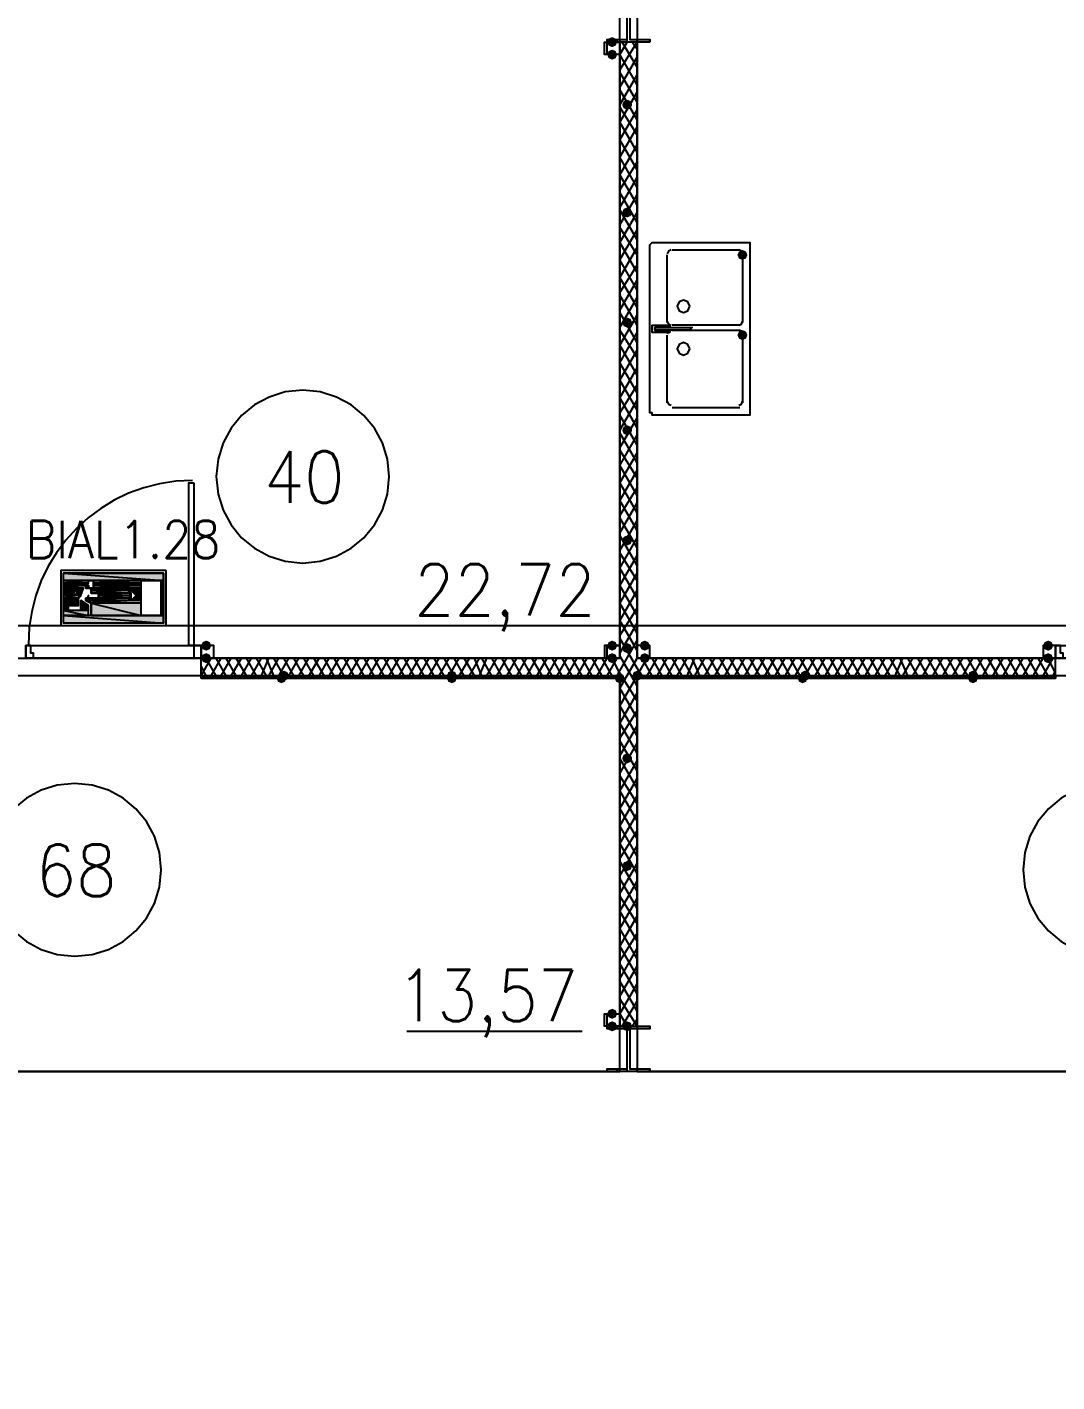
# Model space of a CAD drawing. Header units: millimetres. Extents: x 0 to 420, y 0 to 297.
# Drawn here: x 193.23 to 210.63, y 164.04 to 186.94 of the extents above; entities that cross this region are included whole.
import ezdxf

# ---------------------------------------------------------------- set-up
doc = ezdxf.new("R2010")
doc.units = ezdxf.units.MM
doc.layers.get('0').update_dxf_attribs({"linetype": 'CONTINUOUS'})
doc.styles.get("Standard").update_dxf_attribs({"font": 'STANDARD'})

msp = doc.modelspace()

# ---------------------------------------------------------------- hatches: boundary and pattern name
at = {"true_color": 0x000007}
for points in [[(203.2, 186.69), (203.175129, 186.630204), (203.115333, 186.605333), (203.055538, 186.630204), (203.030667, 186.69), (203.055537, 186.749796), (203.115333, 186.774667), (203.175129, 186.749796)], [(203.2, 186.478333), (203.175129, 186.418537), (203.115333, 186.393667), (203.055538, 186.418537), (203.030667, 186.478333), (203.055537, 186.538129), (203.115333, 186.563), (203.175129, 186.538129)], [(203.454, 185.631667), (203.429129, 185.571871), (203.369333, 185.547), (203.309538, 185.571871), (203.284667, 185.631667), (203.309537, 185.691462), (203.369333, 185.716333), (203.429129, 185.691463)], [(203.454, 183.811333), (203.429129, 183.751537), (203.369333, 183.726667), (203.309538, 183.751537), (203.284667, 183.811333), (203.309537, 183.871129), (203.369333, 183.896), (203.429129, 183.871129)], [(205.401333, 183.091667), (205.376463, 183.031871), (205.316667, 183.007), (205.256871, 183.031871), (205.232, 183.091667), (205.256871, 183.151462), (205.316667, 183.176333), (205.376462, 183.151463)], [(203.454, 181.948667), (203.429129, 181.888871), (203.369333, 181.864), (203.309538, 181.888871), (203.284667, 181.948667), (203.309537, 182.008462), (203.369333, 182.033333), (203.429129, 182.008463)], [(205.401333, 181.737), (205.376463, 181.677204), (205.316667, 181.652333), (205.256871, 181.677204), (205.232, 181.737), (205.256871, 181.796796), (205.316667, 181.821667), (205.376462, 181.796796)], [(203.454, 180.128333), (203.429129, 180.068537), (203.369333, 180.043667), (203.309538, 180.068537), (203.284667, 180.128333), (203.309537, 180.188129), (203.369333, 180.213), (203.429129, 180.188129)], [(203.454, 178.265667), (203.429129, 178.205871), (203.369333, 178.181), (203.309538, 178.205871), (203.284667, 178.265667), (203.309537, 178.325462), (203.369333, 178.350333), (203.429129, 178.325463)], [(196.342, 176.487667), (196.317129, 176.427871), (196.257333, 176.403), (196.197538, 176.427871), (196.172667, 176.487667), (196.197537, 176.547462), (196.257333, 176.572333), (196.317129, 176.547463)], [(196.342, 176.276), (196.317129, 176.216204), (196.257333, 176.191333), (196.197538, 176.216204), (196.172667, 176.276), (196.197537, 176.335796), (196.257333, 176.360667), (196.317129, 176.335796)], [(203.2, 176.487667), (203.175129, 176.427871), (203.115333, 176.403), (203.055538, 176.427871), (203.030667, 176.487667), (203.055537, 176.547462), (203.115333, 176.572333), (203.175129, 176.547463)], [(203.2, 176.276), (203.175129, 176.216204), (203.115333, 176.191333), (203.055538, 176.216204), (203.030667, 176.276), (203.055537, 176.335796), (203.115333, 176.360667), (203.175129, 176.335796)], [(203.454, 176.445333), (203.429129, 176.385537), (203.369333, 176.360667), (203.309538, 176.385537), (203.284667, 176.445333), (203.309537, 176.505129), (203.369333, 176.53), (203.429129, 176.505129)], [(203.750333, 176.487667), (203.725462, 176.427871), (203.665667, 176.403), (203.605871, 176.427871), (203.581, 176.487667), (203.605871, 176.547462), (203.665667, 176.572333), (203.725462, 176.547463)], [(203.750333, 176.276), (203.725462, 176.216204), (203.665667, 176.191333), (203.605871, 176.216204), (203.581, 176.276), (203.605871, 176.335796), (203.665667, 176.360667), (203.725462, 176.335796)], [(210.566, 176.487667), (210.541129, 176.427871), (210.481333, 176.403), (210.421538, 176.427871), (210.396667, 176.487667), (210.421537, 176.547462), (210.481333, 176.572333), (210.541129, 176.547463)], [(210.566, 176.276), (210.541129, 176.216204), (210.481333, 176.191333), (210.421538, 176.216204), (210.396667, 176.276), (210.421537, 176.335796), (210.481333, 176.360667), (210.541129, 176.335796)], [(203.454, 174.582667), (203.429129, 174.522871), (203.369333, 174.498), (203.309538, 174.522871), (203.284667, 174.582667), (203.309537, 174.642462), (203.369333, 174.667333), (203.429129, 174.642463)], [(203.454, 172.762333), (203.429129, 172.702537), (203.369333, 172.677667), (203.309538, 172.702537), (203.284667, 172.762333), (203.309537, 172.822129), (203.369333, 172.847), (203.429129, 172.822129)], [(203.2, 170.264667), (203.175129, 170.204871), (203.115333, 170.18), (203.055538, 170.204871), (203.030667, 170.264667), (203.055537, 170.324462), (203.115333, 170.349333), (203.175129, 170.324463)], [(203.2, 170.053), (203.175129, 169.993204), (203.115333, 169.968333), (203.055538, 169.993204), (203.030667, 170.053), (203.055537, 170.112796), (203.115333, 170.137667), (203.175129, 170.112796)], [(203.454, 170.053), (203.429129, 169.993204), (203.369333, 169.968333), (203.309538, 169.993204), (203.284667, 170.053), (203.309537, 170.112796), (203.369333, 170.137667), (203.429129, 170.112796)]]:
    msp.add_hatch(color=0, dxfattribs=at).paths.add_polyline_path(points, flags=0)
at = {"true_color": 0x000052}
h = msp.add_hatch(color=0, dxfattribs=at)
h.paths.add_polyline_path([(195.537667, 177.715333), (193.844333, 177.715333), (195.537667, 177.588333)], flags=0)
h.paths.add_polyline_path([(193.844333, 177.715333), (195.537667, 177.588333), (193.844333, 177.588333)], flags=0)
h = msp.add_hatch(color=0, dxfattribs=at)
h.paths.add_polyline_path([(193.844333, 177.588333), (195.156667, 177.588333)], flags=0)
h.paths.add_polyline_path([(195.156667, 177.588333), (193.844333, 177.588333)], flags=0)
h = msp.add_hatch(color=0, dxfattribs=at)
h.paths.add_polyline_path([(193.844333, 177.588333), (194.31, 177.588333)], flags=0)
h.paths.add_polyline_path([(194.31, 177.588333), (193.844333, 177.588333)], flags=0)
h.paths.add_polyline_path([(194.31, 177.588333), (193.844333, 177.588333)], flags=0)
h.paths.add_polyline_path([(193.844333, 177.588333), (194.31, 177.588333)], flags=0)
h = msp.add_hatch(color=0, dxfattribs=at)
h.paths.add_polyline_path([(194.267667, 177.588333), (193.844333, 177.588333), (194.267667, 177.546)], flags=0)
h.paths.add_polyline_path([(193.844333, 177.588333), (194.267667, 177.546), (193.844333, 177.546)], flags=0)
h = msp.add_hatch(color=0, dxfattribs=at)
h.paths.add_polyline_path([(194.225333, 177.546), (193.844333, 177.546)], flags=0)
h.paths.add_polyline_path([(194.225333, 177.546), (193.844333, 177.546), (194.267667, 177.546)], flags=0)
h = msp.add_hatch(color=0, dxfattribs=at)
h.paths.add_polyline_path([(193.844333, 177.546), (194.225333, 177.546)], flags=0)
h.paths.add_polyline_path([(194.225333, 177.546), (193.844333, 177.546)], flags=0)
h = msp.add_hatch(color=0, dxfattribs=at)
h.paths.add_polyline_path([(194.225333, 177.546), (193.844333, 177.546), (194.225333, 177.503667)], flags=0)
h.paths.add_polyline_path([(193.844333, 177.546), (194.225333, 177.503667), (193.844333, 177.503667)], flags=0)
h = msp.add_hatch(color=0, dxfattribs=at)
h.paths.add_polyline_path([(193.844333, 177.503667), (194.225333, 177.503667)], flags=0)
h.paths.add_polyline_path([(194.225333, 177.503667), (193.844333, 177.503667)], flags=0)
h = msp.add_hatch(color=0, dxfattribs=at)
h.paths.add_polyline_path([(194.098333, 177.503667), (193.844333, 177.503667), (194.013667, 177.376667)], flags=0)
h.paths.add_polyline_path([(193.844333, 177.503667), (194.013667, 177.376667), (193.844333, 177.376667)], flags=0)
for points in [[(194.225333, 177.546), (194.225333, 177.503667)], [(194.31, 177.461333), (194.352333, 177.461333)], [(194.140667, 177.249667), (194.183, 177.207333), (194.140667, 177.207333)]]:
    msp.add_hatch(color=0, dxfattribs=at).paths.add_polyline_path(points, flags=0)
h = msp.add_hatch(color=0, dxfattribs=at)
h.paths.add_polyline_path([(194.225333, 177.503667), (194.267667, 177.503667)], flags=0)
h.paths.add_polyline_path([(194.267667, 177.503667), (194.225333, 177.503667)], flags=0)
h.paths.add_polyline_path([(194.267667, 177.503667), (194.225333, 177.503667)], flags=0)
h.paths.add_polyline_path([(194.225333, 177.503667), (194.267667, 177.503667)], flags=0)
h.paths.add_polyline_path([(194.267667, 177.503667), (194.225333, 177.503667)], flags=0)
h.paths.add_polyline_path([(194.267667, 177.503667), (194.225333, 177.503667)], flags=0)
h = msp.add_hatch(color=0, dxfattribs=at)
h.paths.add_polyline_path([(194.267667, 177.503667), (194.225333, 177.503667), (194.267667, 177.461333)], flags=0)
h.paths.add_polyline_path([(194.225333, 177.503667), (194.267667, 177.461333), (194.225333, 177.461333)], flags=0)
h = msp.add_hatch(color=0, dxfattribs=at)
h.paths.add_polyline_path([(194.267667, 177.503667), (194.267667, 177.461333)], flags=0)
h.paths.add_polyline_path([(194.267667, 177.461333), (194.267667, 177.503667)], flags=0)
h = msp.add_hatch(color=0, dxfattribs=at)
h.paths.add_polyline_path([(194.31, 177.588333), (195.156667, 177.588333)], flags=0)
h.paths.add_polyline_path([(195.156667, 177.588333), (194.31, 177.588333)], flags=0)
h = msp.add_hatch(color=0, dxfattribs=at)
h.paths.add_polyline_path([(194.31, 177.588333), (195.156667, 177.588333)], flags=0)
h.paths.add_polyline_path([(195.156667, 177.588333), (194.31, 177.588333)], flags=0)
h = msp.add_hatch(color=0, dxfattribs=at)
h.paths.add_polyline_path([(194.352333, 177.588333), (195.156667, 177.588333)], flags=0)
h.paths.add_polyline_path([(195.156667, 177.588333), (194.352333, 177.588333)], flags=0)
h = msp.add_hatch(color=0, dxfattribs=at)
h.paths.add_polyline_path([(195.156667, 177.588333), (194.352333, 177.588333), (195.156667, 177.546)], flags=0)
h.paths.add_polyline_path([(194.352333, 177.588333), (195.156667, 177.546), (194.352333, 177.546)], flags=0)
h = msp.add_hatch(color=0, dxfattribs=at)
h.paths.add_polyline_path([(194.352333, 177.546), (195.156667, 177.546)], flags=0)
h.paths.add_polyline_path([(195.156667, 177.546), (194.352333, 177.546)], flags=0)
h = msp.add_hatch(color=0, dxfattribs=at)
h.paths.add_polyline_path([(194.352333, 177.546), (195.156667, 177.546)], flags=0)
h.paths.add_polyline_path([(195.156667, 177.546), (194.352333, 177.546)], flags=0)
h = msp.add_hatch(color=0, dxfattribs=at)
h.paths.add_polyline_path([(194.352333, 177.546), (195.156667, 177.546)], flags=0)
h.paths.add_polyline_path([(195.156667, 177.546), (194.352333, 177.546)], flags=0)
h = msp.add_hatch(color=0, dxfattribs=at)
h.paths.add_polyline_path([(195.156667, 177.546), (194.352333, 177.546), (195.156667, 177.503667)], flags=0)
h.paths.add_polyline_path([(194.352333, 177.546), (195.156667, 177.503667), (194.352333, 177.503667)], flags=0)
h = msp.add_hatch(color=0, dxfattribs=at)
h.paths.add_polyline_path([(194.352333, 177.503667), (195.156667, 177.503667)], flags=0)
h.paths.add_polyline_path([(195.156667, 177.503667), (194.352333, 177.503667)], flags=0)
h = msp.add_hatch(color=0, dxfattribs=at)
h.paths.add_polyline_path([(194.352333, 177.503667), (195.156667, 177.503667)], flags=0)
h.paths.add_polyline_path([(195.156667, 177.503667), (194.352333, 177.503667)], flags=0)
h = msp.add_hatch(color=0, dxfattribs=at)
h.paths.add_polyline_path([(194.352333, 177.503667), (195.156667, 177.503667)], flags=0)
h.paths.add_polyline_path([(195.156667, 177.503667), (194.352333, 177.503667)], flags=0)
h = msp.add_hatch(color=0, dxfattribs=at)
h.paths.add_polyline_path([(194.352333, 177.503667), (195.156667, 177.503667)], flags=0)
h.paths.add_polyline_path([(195.156667, 177.503667), (194.352333, 177.503667)], flags=0)
h = msp.add_hatch(color=0, dxfattribs=at)
h.paths.add_polyline_path([(194.352333, 177.503667), (195.156667, 177.503667)], flags=0)
h.paths.add_polyline_path([(195.156667, 177.503667), (194.352333, 177.503667)], flags=0)
h = msp.add_hatch(color=0, dxfattribs=at)
h.paths.add_polyline_path([(195.156667, 177.503667), (194.352333, 177.503667), (195.156667, 177.461333)], flags=0)
h.paths.add_polyline_path([(194.352333, 177.503667), (195.156667, 177.461333), (194.352333, 177.461333)], flags=0)
h = msp.add_hatch(color=0, dxfattribs=at)
h.paths.add_polyline_path([(194.352333, 177.503667), (194.352333, 177.461333)], flags=0)
h.paths.add_polyline_path([(194.352333, 177.461333), (194.352333, 177.503667)], flags=0)
h = msp.add_hatch(color=0, dxfattribs=at)
h.paths.add_polyline_path([(195.537667, 177.588333), (195.495333, 177.588333), (195.537667, 176.995667)], flags=0)
h.paths.add_polyline_path([(195.495333, 177.588333), (195.537667, 176.995667), (195.495333, 176.995667)], flags=0)
h = msp.add_hatch(color=0, dxfattribs=at)
h.paths.add_polyline_path([(194.013667, 177.376667), (193.844333, 177.376667), (194.056, 177.334333)], flags=0)
h.paths.add_polyline_path([(193.844333, 177.376667), (194.056, 177.334333), (193.844333, 177.334333)], flags=0)
h = msp.add_hatch(color=0, dxfattribs=at)
h.paths.add_polyline_path([(194.140667, 177.334333), (193.844333, 177.334333), (194.098333, 177.292)], flags=0)
h.paths.add_polyline_path([(193.844333, 177.334333), (194.098333, 177.292), (193.844333, 177.292)], flags=0)
h = msp.add_hatch(color=0, dxfattribs=at)
h.paths.add_polyline_path([(194.098333, 177.292), (193.844333, 177.292), (194.098333, 177.165)], flags=0)
h.paths.add_polyline_path([(193.844333, 177.292), (194.098333, 177.165), (193.844333, 177.165)], flags=0)
h = msp.add_hatch(color=0, dxfattribs=at)
h.paths.add_polyline_path([(194.183, 177.461333), (194.098333, 177.461333), (194.140667, 177.334333)], flags=0)
h.paths.add_polyline_path([(194.098333, 177.461333), (194.140667, 177.334333), (194.056, 177.334333)], flags=0)
h = msp.add_hatch(color=0, dxfattribs=at)
h.paths.add_polyline_path([(194.225333, 177.461333), (194.267667, 177.461333)], flags=0)
h.paths.add_polyline_path([(194.267667, 177.461333), (194.225333, 177.461333)], flags=0)
h = msp.add_hatch(color=0, dxfattribs=at)
h.paths.add_polyline_path([(194.225333, 177.461333), (194.267667, 177.461333)], flags=0)
h.paths.add_polyline_path([(194.267667, 177.461333), (194.225333, 177.461333)], flags=0)
h = msp.add_hatch(color=0, dxfattribs=at)
h.paths.add_polyline_path([(194.225333, 177.461333), (194.267667, 177.461333)], flags=0)
h.paths.add_polyline_path([(194.267667, 177.461333), (194.225333, 177.461333)], flags=0)
h = msp.add_hatch(color=0, dxfattribs=at)
h.paths.add_polyline_path([(194.987333, 177.292), (194.225333, 177.292), (194.945, 177.249667)], flags=0)
h.paths.add_polyline_path([(194.225333, 177.292), (194.945, 177.249667), (194.225333, 177.249667)], flags=0)
h = msp.add_hatch(color=0, dxfattribs=at)
h.paths.add_polyline_path([(194.267667, 177.461333), (195.156667, 177.461333)], flags=0)
h.paths.add_polyline_path([(195.156667, 177.461333), (194.267667, 177.461333)], flags=0)
h = msp.add_hatch(color=0, dxfattribs=at)
h.paths.add_polyline_path([(194.31, 177.461333), (195.156667, 177.461333)], flags=0)
h.paths.add_polyline_path([(195.156667, 177.461333), (194.31, 177.461333)], flags=0)
h = msp.add_hatch(color=0, dxfattribs=at)
h.paths.add_polyline_path([(195.156667, 177.461333), (194.31, 177.461333), (195.156667, 177.419)], flags=0)
h.paths.add_polyline_path([(194.31, 177.461333), (195.156667, 177.419), (194.31, 177.419)], flags=0)
h = msp.add_hatch(color=0, dxfattribs=at)
h.paths.add_polyline_path([(194.945, 177.419), (194.31, 177.419), (194.987333, 177.376667)], flags=0)
h.paths.add_polyline_path([(194.31, 177.419), (194.987333, 177.376667), (194.31, 177.376667)], flags=0)
h = msp.add_hatch(color=0, dxfattribs=at)
h.paths.add_polyline_path([(194.352333, 177.461333), (195.156667, 177.461333)], flags=0)
h.paths.add_polyline_path([(195.156667, 177.461333), (194.352333, 177.461333)], flags=0)
h = msp.add_hatch(color=0, dxfattribs=at)
h.paths.add_polyline_path([(194.352333, 177.461333), (195.156667, 177.461333)], flags=0)
h.paths.add_polyline_path([(195.156667, 177.461333), (194.352333, 177.461333)], flags=0)
h = msp.add_hatch(color=0, dxfattribs=at)
h.paths.add_polyline_path([(194.352333, 177.461333), (195.156667, 177.461333)], flags=0)
h.paths.add_polyline_path([(195.156667, 177.461333), (194.352333, 177.461333)], flags=0)
h = msp.add_hatch(color=0, dxfattribs=at)
h.paths.add_polyline_path([(194.987333, 177.376667), (194.437, 177.376667), (194.987333, 177.334333)], flags=0)
h.paths.add_polyline_path([(194.437, 177.376667), (194.987333, 177.334333), (194.437, 177.334333)], flags=0)
h = msp.add_hatch(color=0, dxfattribs=at)
h.paths.add_polyline_path([(194.437, 177.334333), (194.479333, 177.334333)], flags=0)
h.paths.add_polyline_path([(194.479333, 177.334333), (194.437, 177.334333)], flags=0)
h = msp.add_hatch(color=0, dxfattribs=at)
h.paths.add_polyline_path([(194.987333, 177.334333), (194.437, 177.334333), (194.987333, 177.292)], flags=0)
h.paths.add_polyline_path([(194.437, 177.334333), (194.987333, 177.292), (194.437, 177.292)], flags=0)
h = msp.add_hatch(color=0, dxfattribs=at)
h.paths.add_polyline_path([(195.156667, 177.419), (194.987333, 177.419), (195.156667, 177.334333)], flags=0)
h.paths.add_polyline_path([(194.987333, 177.419), (195.156667, 177.334333), (195.072, 177.334333)], flags=0)
h = msp.add_hatch(color=0, dxfattribs=at)
h.paths.add_polyline_path([(195.156667, 177.334333), (195.072, 177.334333), (195.156667, 177.249667)], flags=0)
h.paths.add_polyline_path([(195.072, 177.334333), (195.156667, 177.249667), (194.987333, 177.249667)], flags=0)
h = msp.add_hatch(color=0, dxfattribs=at)
h.paths.add_polyline_path([(193.929, 177.165), (193.844333, 177.165), (193.929, 177.080333)], flags=0)
h.paths.add_polyline_path([(193.844333, 177.165), (193.929, 177.080333), (193.844333, 177.080333)], flags=0)
h = msp.add_hatch(color=0, dxfattribs=at)
h.paths.add_polyline_path([(194.267667, 177.080333), (193.844333, 177.080333), (194.267667, 176.995667)], flags=0)
h.paths.add_polyline_path([(193.844333, 177.080333), (194.267667, 176.995667), (193.844333, 176.995667)], flags=0)
h = msp.add_hatch(color=0, dxfattribs=at)
h.paths.add_polyline_path([(194.183, 177.207333), (194.140667, 177.207333), (194.267667, 177.165)], flags=0)
h.paths.add_polyline_path([(194.140667, 177.207333), (194.267667, 177.165), (194.140667, 177.165)], flags=0)
h = msp.add_hatch(color=0, dxfattribs=at)
h.paths.add_polyline_path([(194.267667, 177.165), (194.140667, 177.165), (194.267667, 177.080333)], flags=0)
h.paths.add_polyline_path([(194.140667, 177.165), (194.267667, 177.080333), (194.140667, 177.080333)], flags=0)
h = msp.add_hatch(color=0, dxfattribs=at)
h.paths.add_polyline_path([(195.156667, 177.249667), (194.225333, 177.249667), (195.156667, 177.207333)], flags=0)
h.paths.add_polyline_path([(194.225333, 177.249667), (195.156667, 177.207333), (194.31, 177.207333)], flags=0)
h = msp.add_hatch(color=0, dxfattribs=at)
h.paths.add_polyline_path([(195.156667, 177.207333), (194.31, 177.207333), (195.156667, 176.995667)], flags=0)
h.paths.add_polyline_path([(194.31, 177.207333), (195.156667, 176.995667), (194.31, 176.995667)], flags=0)
h = msp.add_hatch(color=0, dxfattribs=at)
h.paths.add_polyline_path([(195.537667, 176.995667), (193.844333, 176.995667), (195.537667, 176.868667)], flags=0)
h.paths.add_polyline_path([(193.844333, 176.995667), (195.537667, 176.868667), (193.844333, 176.868667)], flags=0)
h = msp.add_hatch(color=0, dxfattribs=at)
h.paths.add_polyline_path([(194.31, 176.995667), (195.537667, 176.995667)], flags=0)
h.paths.add_polyline_path([(195.537667, 176.995667), (194.31, 176.995667)], flags=0)
at = {"true_color": 0x000007}
h = msp.add_hatch(color=0, dxfattribs=at)
h.paths.add_polyline_path([(203.242333, 175.979667), (196.172667, 175.979667), (203.242333, 175.937333)], flags=0)
h.paths.add_polyline_path([(196.172667, 175.979667), (203.242333, 175.937333), (196.172667, 175.937333)], flags=0)
at = {"true_color": 0x0000fe}
for points in [[(197.612, 175.937333), (197.587129, 175.877537), (197.527333, 175.852667), (197.467537, 175.877537), (197.442667, 175.937333), (197.467537, 175.997129), (197.527333, 176.022), (197.587129, 175.997129)], [(197.654333, 175.979667), (197.629463, 175.919871), (197.569667, 175.895), (197.509871, 175.919871), (197.485, 175.979667), (197.509871, 176.039462), (197.569667, 176.064333), (197.629462, 176.039463)], [(200.490667, 175.979667), (200.465796, 175.919871), (200.406, 175.895), (200.346204, 175.919871), (200.321333, 175.979667), (200.346204, 176.039462), (200.406, 176.064333), (200.465796, 176.039463)], [(200.490667, 175.937333), (200.465796, 175.877537), (200.406, 175.852667), (200.346204, 175.877537), (200.321333, 175.937333), (200.346204, 175.997129), (200.406, 176.022), (200.465796, 175.997129)], [(203.327, 175.937333), (203.302129, 175.877537), (203.242333, 175.852667), (203.182538, 175.877537), (203.157667, 175.937333), (203.182537, 175.997129), (203.242333, 176.022), (203.302129, 175.997129)], [(203.327, 175.937333), (203.302129, 175.877537), (203.242333, 175.852667), (203.182538, 175.877537), (203.157667, 175.937333), (203.182537, 175.997129), (203.242333, 176.022), (203.302129, 175.997129)], [(203.623333, 175.979667), (203.598463, 175.919871), (203.538667, 175.895), (203.478871, 175.919871), (203.454, 175.979667), (203.478871, 176.039462), (203.538667, 176.064333), (203.598462, 176.039463)], [(206.417333, 175.937333), (206.392462, 175.877537), (206.332667, 175.852667), (206.272871, 175.877537), (206.248, 175.937333), (206.272871, 175.997129), (206.332667, 176.022), (206.392462, 175.997129)], [(206.459667, 175.979667), (206.434796, 175.919871), (206.375, 175.895), (206.315204, 175.919871), (206.290333, 175.979667), (206.315204, 176.039462), (206.375, 176.064333), (206.434796, 176.039463)], [(209.296, 175.979667), (209.271129, 175.919871), (209.211333, 175.895), (209.151538, 175.919871), (209.126667, 175.979667), (209.151537, 176.039462), (209.211333, 176.064333), (209.271129, 176.039463)], [(209.296, 175.937333), (209.271129, 175.877537), (209.211333, 175.852667), (209.151538, 175.877537), (209.126667, 175.937333), (209.151537, 175.997129), (209.211333, 176.022), (209.271129, 175.997129)]]:
    msp.add_hatch(color=0, dxfattribs=at).paths.add_polyline_path(points, flags=0)
at = {"true_color": 0x000007}
h = msp.add_hatch(color=0, dxfattribs=at)
h.paths.add_polyline_path([(210.608333, 175.979667), (203.538667, 175.979667), (210.608333, 175.937333)], flags=0)
h.paths.add_polyline_path([(203.538667, 175.979667), (210.608333, 175.937333), (203.538667, 175.937333)], flags=0)

# ---------------------------------------------------------------- linework, layer by layer
at = {"color": 0, "true_color": 0x000007}
for points in [[(203.242333, 187.409667), (186.139667, 187.409667), (186.139667, 176.276), (203.242333, 176.276)], [(203.750333, 186.69), (203.030667, 186.69), (203.030667, 186.732333), (203.369333, 186.732333), (203.369333, 187.409667), (203.030667, 187.409667), (203.750333, 187.409667), (203.411667, 187.409667), (203.411667, 186.732333), (203.750333, 186.732333)], [(220.641333, 187.409667), (203.538667, 187.409667), (203.538667, 176.276), (220.641333, 176.276)], [(203.242333, 186.478333), (203.030667, 186.478333), (203.030667, 186.69), (203.242333, 186.69), (203.242333, 186.478333), (202.988333, 186.478333), (202.988333, 186.69), (203.242333, 186.69)], [(205.443667, 183.261), (205.443667, 180.424667), (205.443667, 180.382333), (205.401333, 180.382333), (203.835, 180.382333), (203.792667, 180.382333), (203.792667, 180.424667), (203.750333, 180.424667), (203.750333, 183.261), (203.792667, 183.303333), (203.835, 183.303333), (205.401333, 183.303333), (205.443667, 183.303333)], [(204.427667, 182.223833), (204.396669, 182.298669), (204.321833, 182.329667), (204.246998, 182.298669), (204.216, 182.223833), (204.246998, 182.148998), (204.321833, 182.118), (204.396669, 182.148998)], [(204.004333, 181.906333), (204.004333, 181.864), (203.835, 181.864), (203.835, 181.821667), (204.004333, 181.821667), (204.004333, 181.779333), (203.792667, 181.779333), (203.792667, 181.906333)], [(204.427667, 181.864), (204.47, 181.864), (204.427667, 181.821667), (203.835, 181.821667), (203.835, 181.864)], [(204.089, 181.906333), (204.089, 181.864), (204.004333, 181.864), (204.004333, 181.906333)], [(204.089, 181.779333), (204.004333, 181.779333), (204.004333, 181.821667), (204.089, 181.821667)], [(204.427667, 181.504167), (204.396669, 181.579002), (204.321833, 181.61), (204.246998, 181.579002), (204.216, 181.504167), (204.246998, 181.429331), (204.321833, 181.398333), (204.396669, 181.429331)], [(196.045667, 179.239333), (196.045667, 176.487667), (195.961, 176.487667), (195.961, 179.239333)], [(193.336333, 176.276), (193.336333, 176.360667), (193.294, 176.360667), (193.294, 176.487667), (193.209333, 176.487667), (193.209333, 176.276)], [(196.172667, 176.276), (196.172667, 176.487667), (196.045667, 176.487667), (196.045667, 176.360667), (196.045667, 176.276)], [(196.172667, 176.276), (196.384333, 176.276), (196.384333, 176.487667), (196.172667, 176.487667), (196.172667, 176.276), (196.384333, 176.276), (196.384333, 176.487667), (196.172667, 176.487667)], [(202.988333, 176.276), (203.242333, 176.276), (203.242333, 176.487667), (202.988333, 176.487667)], [(203.030667, 176.276), (203.030667, 176.487667), (203.242333, 176.487667), (203.242333, 176.276)], [(203.538667, 176.276), (203.750333, 176.276), (203.750333, 176.487667), (203.538667, 176.487667), (203.538667, 176.276), (203.750333, 176.276), (203.750333, 176.487667), (203.538667, 176.487667)], [(210.396667, 176.276), (210.608333, 176.276), (210.608333, 176.487667), (210.396667, 176.487667), (210.396667, 176.276), (210.608333, 176.276), (210.608333, 176.487667), (210.396667, 176.487667)], [(210.735333, 176.276), (210.735333, 176.360667), (210.693, 176.360667), (210.693, 176.487667), (210.608333, 176.487667), (210.608333, 176.276)], [(203.242333, 175.979667), (196.172667, 175.979667), (203.242333, 175.937333)], [(196.172667, 175.979667), (203.242333, 175.937333), (196.172667, 175.937333)], [(196.172667, 175.937333), (203.242333, 175.937333), (203.242333, 175.979667), (196.172667, 175.979667)], [(196.172667, 175.937333), (203.242333, 175.937333), (203.242333, 175.979667), (196.172667, 175.979667)], [(210.608333, 175.979667), (203.538667, 175.979667), (210.608333, 175.937333)], [(203.538667, 175.979667), (210.608333, 175.937333), (203.538667, 175.937333)], [(210.608333, 175.979667), (210.608333, 175.937333), (203.538667, 175.937333), (203.538667, 175.979667), (210.608333, 175.979667), (203.538667, 175.979667), (203.538667, 175.937333), (210.608333, 175.937333)], [(203.242333, 170.053), (203.030667, 170.053), (203.030667, 170.264667), (203.242333, 170.264667), (203.242333, 170.053), (202.988333, 170.053), (202.988333, 170.264667), (203.242333, 170.264667)], [(203.750333, 169.291), (203.030667, 169.291), (203.030667, 169.333333), (203.369333, 169.333333), (203.369333, 170.010667), (203.030667, 170.010667), (203.030667, 170.053), (203.750333, 170.053), (203.750333, 170.010667), (203.411667, 170.010667), (203.411667, 169.333333), (203.750333, 169.333333)]]:
    msp.add_lwpolyline(points, close=True, dxfattribs=at)
for points in [[(203.369333, 186.69), (203.369333, 187.409667)], [(203.030667, 186.69), (203.030667, 186.732333)], [(203.2, 186.69), (203.2, 186.732333)], [(203.242333, 186.478333), (203.369333, 186.69)], [(203.242333, 186.224333), (203.538667, 186.69)], [(203.538667, 176.276), (203.538667, 186.69), (203.242333, 186.69), (203.242333, 176.276)], [(203.538667, 186.266667), (203.284667, 186.69)], [(203.538667, 186.563), (203.454, 186.69)], [(203.538667, 186.69), (203.538667, 186.732333)], [(203.750333, 186.69), (203.750333, 186.732333)], [(203.538667, 185.970333), (203.242333, 186.478333)], [(203.242333, 185.928), (203.538667, 186.436)], [(203.538667, 185.674), (203.242333, 186.182)], [(203.242333, 185.631667), (203.538667, 186.139667)], [(203.538667, 185.377667), (203.242333, 185.885667)], [(203.242333, 185.335333), (203.538667, 185.843333)], [(203.538667, 185.123667), (203.242333, 185.589333)], [(203.242333, 185.039), (203.538667, 185.547)], [(203.538667, 184.827333), (203.242333, 185.335333)], [(203.242333, 184.742667), (203.538667, 185.250667)], [(203.538667, 184.531), (203.242333, 185.039)], [(203.242333, 184.446333), (203.538667, 184.954333)], [(203.538667, 184.234667), (203.242333, 184.742667)], [(203.242333, 184.192333), (203.538667, 184.658)], [(203.538667, 183.938333), (203.242333, 184.446333)], [(203.242333, 183.896), (203.538667, 184.404)], [(203.538667, 183.642), (203.242333, 184.15)], [(203.242333, 183.599667), (203.538667, 184.107667)], [(203.538667, 183.345667), (203.242333, 183.853667)], [(203.242333, 183.303333), (203.538667, 183.811333)], [(203.538667, 183.091667), (203.242333, 183.557333)], [(203.242333, 183.007), (203.538667, 183.515)], [(203.538667, 182.795333), (203.242333, 183.303333)], [(203.242333, 182.710667), (203.538667, 183.218667)], [(203.538667, 182.499), (203.242333, 183.007)], [(204.110167, 183.176333), (204.065265, 183.157735), (204.046667, 183.112833)], [(204.046667, 181.948667), (204.046667, 183.091667)], [(204.131333, 183.176333), (205.274333, 183.176333)], [(205.316667, 183.112833), (205.298068, 183.157735), (205.253167, 183.176333)], [(205.316667, 183.091667), (205.316667, 181.948667)], [(203.242333, 182.456667), (203.538667, 182.922333)], [(203.538667, 182.202667), (203.242333, 182.710667)], [(203.242333, 182.160333), (203.538667, 182.668333)], [(203.538667, 181.906333), (203.242333, 182.414333)], [(203.242333, 181.864), (203.538667, 182.372)], [(203.538667, 181.61), (203.242333, 182.118)], [(203.242333, 181.567667), (203.538667, 182.075667)], [(204.046667, 181.969833), (204.065265, 181.924932), (204.110167, 181.906333)], [(205.274333, 181.906333), (204.131333, 181.906333)], [(205.253167, 181.906333), (205.298068, 181.924932), (205.316667, 181.969833)], [(203.538667, 181.356), (203.242333, 181.821667)], [(203.242333, 181.271333), (203.538667, 181.779333)], [(204.110167, 181.821667), (204.065265, 181.803068), (204.046667, 181.758167)], [(204.046667, 180.594), (204.046667, 181.737)], [(204.131333, 181.821667), (205.274333, 181.821667)], [(205.316667, 181.758167), (205.298068, 181.803068), (205.253167, 181.821667)], [(205.316667, 181.737), (205.316667, 180.594)], [(203.538667, 181.059667), (203.242333, 181.567667)], [(203.242333, 180.975), (203.538667, 181.483)], [(203.538667, 180.763333), (203.242333, 181.271333)], [(203.242333, 180.678667), (203.538667, 181.186667)], [(203.538667, 180.467), (203.242333, 180.975)], [(199.347667, 179.345167), (199.317995, 179.639508), (199.232893, 179.913659), (199.098236, 180.161746), (198.919896, 180.377896), (198.703746, 180.556236), (198.455659, 180.690893), (198.181508, 180.775995), (197.887167, 180.805667), (197.592825, 180.775995), (197.318674, 180.690893), (197.070587, 180.556236), (196.854437, 180.377896), (196.676097, 180.161746), (196.54144, 179.913659), (196.456339, 179.639508), (196.426667, 179.345167)], [(203.242333, 180.424667), (203.538667, 180.890333)], [(203.538667, 180.170667), (203.242333, 180.678667)], [(203.242333, 180.128333), (203.538667, 180.636333)], [(204.046667, 180.615167), (204.065265, 180.570265), (204.110167, 180.551667)], [(205.274333, 180.509333), (204.131333, 180.509333)], [(205.253167, 180.551667), (205.298068, 180.570265), (205.316667, 180.615167)], [(203.538667, 179.874333), (203.242333, 180.382333)], [(203.242333, 179.832), (203.538667, 180.34)], [(203.538667, 179.578), (203.242333, 180.086)], [(203.242333, 179.535667), (203.538667, 180.043667)], [(203.538667, 179.324), (203.242333, 179.789667)], [(203.242333, 179.239333), (203.538667, 179.747333)], [(196.426667, 179.345167), (196.456339, 179.050825), (196.54144, 178.776674), (196.676097, 178.528587), (196.854437, 178.312437), (197.070587, 178.134097), (197.318674, 177.99944), (197.592825, 177.914339), (197.887167, 177.884667), (198.181508, 177.914339), (198.455659, 177.99944), (198.703746, 178.134097), (198.919896, 178.312437), (199.098236, 178.528587), (199.232893, 178.776674), (199.317995, 179.050825), (199.347667, 179.345167)], [(203.538667, 179.027667), (203.242333, 179.535667)], [(203.242333, 178.943), (203.538667, 179.451)], [(196.0245, 179.281667), (195.740994, 179.267351), (195.465677, 179.225333), (195.199944, 179.157006), (194.945188, 179.063764), (194.702803, 178.947001), (194.474183, 178.80811), (194.260721, 178.648486), (194.063811, 178.469523), (193.884847, 178.272613), (193.725223, 178.059151), (193.586333, 177.83053), (193.46957, 177.588145), (193.376328, 177.333389), (193.308001, 177.067656), (193.265982, 176.792339), (193.251667, 176.508833)], [(203.538667, 178.731333), (203.242333, 179.239333)], [(203.242333, 178.689), (203.538667, 179.154667)], [(203.538667, 178.435), (203.242333, 178.943)], [(203.242333, 178.392667), (203.538667, 178.900667)], [(203.538667, 178.138667), (203.242333, 178.646667)], [(203.242333, 178.096333), (203.538667, 178.604333)], [(203.538667, 177.842333), (203.242333, 178.350333)], [(203.242333, 177.8), (203.538667, 178.308)], [(203.538667, 177.588333), (203.242333, 178.054)], [(203.242333, 177.503667), (203.538667, 178.011667)], [(203.538667, 177.292), (203.242333, 177.8)], [(203.242333, 177.207333), (203.538667, 177.715333)], [(203.538667, 176.995667), (203.242333, 177.503667)], [(203.242333, 176.911), (203.538667, 177.419)], [(203.538667, 176.699333), (203.242333, 177.207333)], [(203.242333, 176.657), (203.538667, 177.122667)], [(199.813333, 176.826333), (202.819, 176.826333)], [(203.538667, 176.403), (203.242333, 176.911)], [(203.242333, 176.360667), (203.538667, 176.868667)], [(203.538667, 176.106667), (203.242333, 176.614667)], [(193.209333, 176.403), (193.209333, 176.487667), (194.691, 176.487667)], [(194.691, 176.276), (193.209333, 176.276), (193.209333, 176.403)], [(194.691, 176.487667), (196.172667, 176.487667), (196.172667, 176.403)], [(196.172667, 176.403), (196.172667, 176.276), (194.691, 176.276)], [(203.242333, 176.064333), (203.538667, 176.572333)], [(210.608333, 176.403), (210.608333, 176.487667), (212.09, 176.487667)], [(212.09, 176.276), (210.608333, 176.276), (210.608333, 176.403)], [(196.172667, 176.233667), (196.172667, 176.276)], [(196.172667, 175.979667), (196.342, 176.276)], [(196.172667, 175.979667), (196.172667, 176.276)], [(196.172667, 175.979667), (196.172667, 176.276)], [(203.242333, 176.276), (196.172667, 176.276)], [(196.257333, 175.979667), (196.172667, 176.149)], [(196.426667, 175.979667), (196.257333, 176.276)], [(196.342, 175.979667), (196.511333, 176.276)], [(196.596, 175.979667), (196.426667, 176.276)], [(196.511333, 175.979667), (196.680667, 176.276)], [(196.765333, 175.979667), (196.596, 176.276)], [(196.680667, 175.979667), (196.85, 176.276)], [(196.934667, 175.979667), (196.765333, 176.276)], [(196.85, 175.979667), (197.019333, 176.276)], [(197.104, 175.979667), (196.934667, 176.276)], [(197.019333, 175.979667), (197.188667, 176.276)], [(197.273333, 175.979667), (197.104, 176.276)], [(197.188667, 175.979667), (197.315667, 176.276)], [(197.400333, 175.979667), (197.273333, 176.276)], [(197.315667, 175.979667), (197.485, 176.276)], [(197.569667, 175.979667), (197.400333, 176.276)], [(197.485, 175.979667), (197.654333, 176.276)], [(197.739, 175.979667), (197.569667, 176.276)], [(197.654333, 175.979667), (197.823667, 176.276)], [(197.908333, 175.979667), (197.739, 176.276)], [(197.823667, 175.979667), (197.993, 176.276)], [(198.077667, 175.979667), (197.908333, 176.276)], [(197.993, 175.979667), (198.162333, 176.276)], [(198.247, 175.979667), (198.077667, 176.276)], [(198.162333, 175.979667), (198.331667, 176.276)], [(198.416333, 175.979667), (198.247, 176.276)], [(198.331667, 175.979667), (198.501, 176.276)], [(198.585667, 175.979667), (198.416333, 176.276)], [(198.501, 175.979667), (198.670333, 176.276)], [(198.755, 175.979667), (198.585667, 176.276)], [(198.670333, 175.979667), (198.839667, 176.276)], [(198.924333, 175.979667), (198.755, 176.276)], [(198.839667, 175.979667), (199.009, 176.276)], [(199.093667, 175.979667), (198.924333, 176.276)], [(199.009, 175.979667), (199.178333, 176.276)], [(199.263, 175.979667), (199.093667, 176.276)], [(199.178333, 175.979667), (199.347667, 176.276)], [(199.432333, 175.979667), (199.263, 176.276)], [(199.347667, 175.979667), (199.517, 176.276)], [(199.601667, 175.979667), (199.432333, 176.276)], [(199.517, 175.979667), (199.686333, 176.276)], [(199.771, 175.979667), (199.601667, 176.276)], [(199.686333, 175.979667), (199.855667, 176.276)], [(199.940333, 175.979667), (199.771, 176.276)], [(199.855667, 175.979667), (200.025, 176.276)], [(200.109667, 175.979667), (199.940333, 176.276)], [(200.025, 175.979667), (200.194333, 176.276)], [(200.279, 175.979667), (200.109667, 176.276)], [(200.194333, 175.979667), (200.363667, 176.276)], [(200.448333, 175.979667), (200.279, 176.276)], [(200.363667, 175.979667), (200.533, 176.276)], [(200.617667, 175.979667), (200.448333, 176.276)], [(200.533, 175.979667), (200.702333, 176.276)], [(200.787, 175.979667), (200.617667, 176.276)], [(200.702333, 175.979667), (200.871667, 176.276)], [(200.914, 175.979667), (200.787, 176.276)], [(200.871667, 175.979667), (200.998667, 176.276)], [(201.083333, 175.979667), (200.914, 176.276)], [(200.998667, 175.979667), (201.168, 176.276)], [(201.252667, 175.979667), (201.083333, 176.276)], [(201.168, 175.979667), (201.337333, 176.276)], [(201.422, 175.979667), (201.252667, 176.276)], [(201.337333, 175.979667), (201.506667, 176.276)], [(201.591333, 175.979667), (201.422, 176.276)], [(201.506667, 175.979667), (201.676, 176.276)], [(201.760667, 175.979667), (201.591333, 176.276)], [(201.676, 175.979667), (201.845333, 176.276)], [(201.93, 175.979667), (201.760667, 176.276)], [(201.845333, 175.979667), (202.014667, 176.276)], [(202.099333, 175.979667), (201.93, 176.276)], [(202.014667, 175.979667), (202.184, 176.276)], [(202.268667, 175.979667), (202.099333, 176.276)], [(202.184, 175.979667), (202.353333, 176.276)], [(202.438, 175.979667), (202.268667, 176.276)], [(202.353333, 175.979667), (202.522667, 176.276)], [(202.607333, 175.979667), (202.438, 176.276)], [(202.522667, 175.979667), (202.692, 176.276)], [(202.776667, 175.979667), (202.607333, 176.276)], [(202.692, 175.979667), (202.861333, 176.276)], [(202.946, 175.979667), (202.776667, 176.276)], [(202.861333, 175.979667), (203.030667, 176.276)], [(203.115333, 175.979667), (202.946, 176.276)], [(203.030667, 175.979667), (203.2, 176.276)], [(203.242333, 176.022), (203.115333, 176.276)], [(203.538667, 175.810333), (203.242333, 176.318333)], [(203.242333, 175.768), (203.538667, 176.276)], [(203.538667, 175.979667), (203.708, 176.276)], [(210.608333, 176.276), (203.538667, 176.276)], [(203.792667, 175.979667), (203.623333, 176.276)], [(203.708, 175.979667), (203.877333, 176.276)], [(203.962, 175.979667), (203.792667, 176.276)], [(203.877333, 175.979667), (204.046667, 176.276)], [(204.131333, 175.979667), (203.962, 176.276)], [(204.046667, 175.979667), (204.216, 176.276)], [(204.300667, 175.979667), (204.131333, 176.276)], [(204.216, 175.979667), (204.385333, 176.276)], [(204.47, 175.979667), (204.300667, 176.276)], [(204.385333, 175.979667), (204.512333, 176.276)], [(204.597, 175.979667), (204.47, 176.276)], [(204.512333, 175.979667), (204.681667, 176.276)], [(204.766333, 175.979667), (204.597, 176.276)], [(204.681667, 175.979667), (204.851, 176.276)], [(204.935667, 175.979667), (204.766333, 176.276)], [(204.851, 175.979667), (205.020333, 176.276)], [(205.105, 175.979667), (204.935667, 176.276)], [(205.020333, 175.979667), (205.189667, 176.276)], [(205.274333, 175.979667), (205.105, 176.276)], [(205.189667, 175.979667), (205.359, 176.276)], [(205.443667, 175.979667), (205.274333, 176.276)], [(205.359, 175.979667), (205.528333, 176.276)], [(205.613, 175.979667), (205.443667, 176.276)], [(205.528333, 175.979667), (205.697667, 176.276)], [(205.782333, 175.979667), (205.613, 176.276)], [(205.697667, 175.979667), (205.867, 176.276)], [(205.951667, 175.979667), (205.782333, 176.276)], [(205.867, 175.979667), (206.036333, 176.276)], [(206.121, 175.979667), (205.951667, 176.276)], [(206.036333, 175.979667), (206.205667, 176.276)], [(206.290333, 175.979667), (206.121, 176.276)], [(206.205667, 175.979667), (206.375, 176.276)], [(206.459667, 175.979667), (206.290333, 176.276)], [(206.375, 175.979667), (206.544333, 176.276)], [(206.629, 175.979667), (206.459667, 176.276)], [(206.544333, 175.979667), (206.713667, 176.276)], [(206.798333, 175.979667), (206.629, 176.276)], [(206.713667, 175.979667), (206.883, 176.276)], [(206.967667, 175.979667), (206.798333, 176.276)], [(206.883, 175.979667), (207.052333, 176.276)], [(207.137, 175.979667), (206.967667, 176.276)], [(207.052333, 175.979667), (207.221667, 176.276)], [(207.306333, 175.979667), (207.137, 176.276)], [(207.221667, 175.979667), (207.391, 176.276)], [(207.475667, 175.979667), (207.306333, 176.276)], [(207.391, 175.979667), (207.560333, 176.276)], [(207.645, 175.979667), (207.475667, 176.276)], [(207.560333, 175.979667), (207.729667, 176.276)], [(207.814333, 175.979667), (207.645, 176.276)], [(207.729667, 175.979667), (207.899, 176.276)], [(207.983667, 175.979667), (207.814333, 176.276)], [(207.899, 175.979667), (208.026, 176.276)], [(208.110667, 175.979667), (207.983667, 176.276)], [(208.026, 175.979667), (208.195333, 176.276)], [(208.28, 175.979667), (208.110667, 176.276)], [(208.195333, 175.979667), (208.364667, 176.276)], [(208.449333, 175.979667), (208.28, 176.276)], [(208.364667, 175.979667), (208.534, 176.276)], [(208.618667, 175.979667), (208.449333, 176.276)], [(208.534, 175.979667), (208.703333, 176.276)], [(208.788, 175.979667), (208.618667, 176.276)], [(208.703333, 175.979667), (208.872667, 176.276)], [(208.957333, 175.979667), (208.788, 176.276)], [(208.872667, 175.979667), (209.042, 176.276)], [(209.126667, 175.979667), (208.957333, 176.276)], [(209.042, 175.979667), (209.211333, 176.276)], [(209.296, 175.979667), (209.126667, 176.276)], [(209.211333, 175.979667), (209.380667, 176.276)], [(209.465333, 175.979667), (209.296, 176.276)], [(209.380667, 175.979667), (209.55, 176.276)], [(209.634667, 175.979667), (209.465333, 176.276)], [(209.55, 175.979667), (209.719333, 176.276)], [(209.804, 175.979667), (209.634667, 176.276)], [(209.719333, 175.979667), (209.888667, 176.276)], [(209.973333, 175.979667), (209.804, 176.276)], [(209.888667, 175.979667), (210.058, 176.276)], [(210.142667, 175.979667), (209.973333, 176.276)], [(210.058, 175.979667), (210.227333, 176.276)], [(210.312, 175.979667), (210.142667, 176.276)], [(210.227333, 175.979667), (210.396667, 176.276)], [(210.481333, 175.979667), (210.312, 176.276)], [(210.396667, 175.979667), (210.566, 176.276)], [(210.608333, 176.022), (210.481333, 176.276)], [(210.608333, 175.979667), (210.608333, 176.276)], [(210.608333, 175.979667), (210.608333, 176.276)], [(203.242333, 175.937333), (196.172667, 175.937333), (203.242333, 175.979667), (196.172667, 175.979667)], [(196.172667, 175.979667), (203.242333, 175.979667)], [(203.2, 175.979667), (203.242333, 176.064333)], [(203.538667, 175.556333), (203.242333, 176.022)], [(203.242333, 175.471667), (203.538667, 175.979667)], [(203.242333, 175.979667), (203.242333, 170.053), (203.538667, 170.053)], [(203.623333, 175.979667), (203.538667, 176.106667)], [(210.608333, 175.979667), (203.538667, 175.979667), (210.608333, 175.979667), (203.538667, 175.937333)], [(203.538667, 175.979667), (210.608333, 175.979667)], [(203.538667, 170.053), (203.538667, 175.979667)], [(210.566, 175.979667), (210.608333, 176.064333)], [(203.538667, 175.26), (203.242333, 175.768)], [(203.242333, 175.175333), (203.538667, 175.683333)], [(203.538667, 174.963667), (203.242333, 175.471667)], [(203.242333, 174.921333), (203.538667, 175.387)], [(203.538667, 174.667333), (203.242333, 175.175333)], [(203.242333, 174.625), (203.538667, 175.133)], [(203.538667, 174.371), (203.242333, 174.879)], [(203.242333, 174.328667), (203.538667, 174.836667)], [(203.538667, 174.074667), (203.242333, 174.582667)], [(203.242333, 174.032333), (203.538667, 174.540333)], [(195.495333, 172.698833), (195.465661, 172.993175), (195.38056, 173.267326), (195.245903, 173.515413), (195.067563, 173.731563), (194.851413, 173.909903), (194.603326, 174.04456), (194.329175, 174.129661), (194.034833, 174.159333), (193.740492, 174.129661), (193.466341, 174.04456), (193.218254, 173.909903), (193.002104, 173.731563), (192.823764, 173.515413), (192.689107, 173.267326), (192.604005, 172.993175), (192.574333, 172.698833)], [(203.538667, 173.820667), (203.242333, 174.286333)], [(203.242333, 173.736), (203.538667, 174.244)], [(212.979, 172.698833), (212.949328, 172.993175), (212.864227, 173.267326), (212.72957, 173.515413), (212.55123, 173.731563), (212.33508, 173.909903), (212.086993, 174.04456), (211.812842, 174.129661), (211.5185, 174.159333), (211.224158, 174.129661), (210.950007, 174.04456), (210.70192, 173.909903), (210.48577, 173.731563), (210.30743, 173.515413), (210.172773, 173.267326), (210.087672, 172.993175), (210.058, 172.698833)], [(203.538667, 173.524333), (203.242333, 174.032333)], [(203.242333, 173.439667), (203.538667, 173.947667)], [(203.538667, 173.228), (203.242333, 173.736)], [(203.242333, 173.143333), (203.538667, 173.651333)], [(203.538667, 172.931667), (203.242333, 173.439667)], [(203.242333, 172.889333), (203.538667, 173.355)], [(203.538667, 172.635333), (203.242333, 173.143333)], [(203.242333, 172.593), (203.538667, 173.101)], [(192.574333, 172.698833), (192.604005, 172.404492), (192.689107, 172.130341), (192.823764, 171.882254), (193.002104, 171.666104), (193.218254, 171.487764), (193.466341, 171.353107), (193.740492, 171.268005), (194.034833, 171.238333), (194.329175, 171.268005), (194.603326, 171.353107), (194.851413, 171.487764), (195.067563, 171.666104), (195.245903, 171.882254), (195.38056, 172.130341), (195.465661, 172.404492), (195.495333, 172.698833)], [(203.538667, 172.339), (203.242333, 172.847)], [(203.242333, 172.296667), (203.538667, 172.804667)], [(210.058, 172.698833), (210.087672, 172.404492), (210.172773, 172.130341), (210.30743, 171.882254), (210.48577, 171.666104), (210.70192, 171.487764), (210.950007, 171.353107), (211.224158, 171.268005), (211.5185, 171.238333), (211.812842, 171.268005), (212.086993, 171.353107), (212.33508, 171.487764), (212.55123, 171.666104), (212.72957, 171.882254), (212.864227, 172.130341), (212.949328, 172.404492), (212.979, 172.698833)], [(203.538667, 172.042667), (203.242333, 172.550667)], [(203.242333, 172.000333), (203.538667, 172.508333)], [(203.538667, 171.788667), (203.242333, 172.254333)], [(203.242333, 171.704), (203.538667, 172.212)], [(203.538667, 171.492333), (203.242333, 172.000333)], [(203.242333, 171.407667), (203.538667, 171.915667)], [(203.538667, 171.196), (203.242333, 171.704)], [(203.242333, 171.153667), (203.538667, 171.619333)], [(203.538667, 170.899667), (203.242333, 171.407667)], [(203.242333, 170.857333), (203.538667, 171.365333)], [(203.538667, 170.603333), (203.242333, 171.111333)], [(203.242333, 170.561), (203.538667, 171.069)], [(203.538667, 170.307), (203.242333, 170.815)], [(203.242333, 170.264667), (203.538667, 170.772667)], [(203.538667, 170.053), (203.242333, 170.518667)], [(203.284667, 170.053), (203.538667, 170.476333)], [(203.369333, 170.053), (203.242333, 170.264667)], [(203.454, 170.053), (203.538667, 170.18)], [(199.644, 169.968333), (202.607333, 169.968333)], [(203.030667, 170.010667), (203.030667, 170.053)], [(203.2, 170.010667), (203.2, 170.053)], [(203.369333, 169.291), (203.369333, 170.053)], [(203.538667, 170.010667), (203.538667, 170.053)], [(203.750333, 170.010667), (203.750333, 170.053)], [(203.030667, 169.291), (203.030667, 169.333333)], [(203.2, 169.291), (203.2, 169.333333)], [(203.538667, 169.291), (203.538667, 169.333333)], [(203.750333, 169.291), (203.750333, 169.333333)]]:
    msp.add_lwpolyline(points, dxfattribs=at)
at = {"color": 0, "true_color": 0x00005c}
msp.add_lwpolyline([(195.58, 177.757667), (193.802, 177.757667), (193.802, 176.826333), (195.58, 176.826333)], close=True, dxfattribs=at)
at = {"color": 0, "true_color": 0x000052}
for points in [[(195.537667, 177.715333), (193.844333, 177.715333), (195.537667, 177.588333)], [(193.844333, 177.715333), (195.537667, 177.588333), (193.844333, 177.588333)], [(193.844333, 177.715333), (195.537667, 177.715333), (195.537667, 176.868667), (193.844333, 176.868667)], [(193.844333, 177.588333), (195.156667, 177.588333)], [(195.156667, 177.588333), (193.844333, 177.588333)], [(193.844333, 177.588333), (194.31, 177.588333)], [(194.31, 177.588333), (193.844333, 177.588333)], [(194.31, 177.588333), (193.844333, 177.588333)], [(193.844333, 177.588333), (194.31, 177.588333)], [(194.31, 177.588333), (193.844333, 177.588333), (194.267667, 177.588333)], [(193.844333, 177.588333), (194.267667, 177.588333)], [(194.267667, 177.588333), (193.844333, 177.588333)], [(194.267667, 177.588333), (193.844333, 177.588333)], [(193.844333, 177.588333), (194.267667, 177.588333)], [(194.267667, 177.588333), (193.844333, 177.588333)], [(193.844333, 177.588333), (194.267667, 177.588333)], [(194.267667, 177.588333), (193.844333, 177.588333)], [(194.267667, 177.588333), (193.844333, 177.588333), (194.267667, 177.546)], [(193.844333, 177.588333), (194.267667, 177.546), (193.844333, 177.546)], [(194.225333, 177.546), (193.844333, 177.546)], [(194.225333, 177.546), (193.844333, 177.546), (194.267667, 177.546)], [(193.844333, 177.546), (194.225333, 177.546)], [(194.225333, 177.546), (193.844333, 177.546)], [(194.225333, 177.546), (193.844333, 177.546)], [(193.844333, 177.546), (194.225333, 177.546)], [(194.225333, 177.546), (193.844333, 177.546)], [(194.225333, 177.546), (193.844333, 177.546)], [(193.844333, 177.546), (194.225333, 177.546)], [(194.225333, 177.546), (193.844333, 177.546)], [(194.225333, 177.546), (193.844333, 177.546), (194.225333, 177.503667)], [(193.844333, 177.546), (194.225333, 177.503667), (193.844333, 177.503667)], [(193.844333, 177.503667), (194.225333, 177.503667)], [(194.225333, 177.503667), (193.844333, 177.503667)], [(194.098333, 177.503667), (193.844333, 177.503667), (194.013667, 177.376667)], [(193.844333, 177.503667), (194.013667, 177.376667), (193.844333, 177.376667)], [(193.929, 177.165), (194.098333, 177.165), (194.098333, 177.292), (194.183, 177.461333), (194.098333, 177.461333), (194.056, 177.334333), (194.013667, 177.376667), (194.098333, 177.503667), (194.225333, 177.503667), (194.225333, 177.461333), (194.267667, 177.461333), (194.31, 177.461333), (194.31, 177.376667), (194.437, 177.376667), (194.437, 177.292), (194.267667, 177.292), (194.267667, 177.334333), (194.225333, 177.249667), (194.31, 177.207333), (194.31, 176.995667), (194.267667, 176.995667), (194.267667, 177.165), (194.140667, 177.249667), (194.140667, 177.080333), (193.929, 177.080333)], [(194.225333, 177.546), (194.225333, 177.503667)], [(194.225333, 177.503667), (194.225333, 177.546)], [(194.225333, 177.503667), (194.267667, 177.503667)], [(194.267667, 177.503667), (194.225333, 177.503667)], [(194.267667, 177.503667), (194.225333, 177.503667)], [(194.225333, 177.503667), (194.267667, 177.503667)], [(194.267667, 177.503667), (194.225333, 177.503667)], [(194.267667, 177.503667), (194.225333, 177.503667)], [(194.225333, 177.503667), (194.267667, 177.503667)], [(194.267667, 177.503667), (194.225333, 177.503667)], [(194.225333, 177.503667), (194.267667, 177.503667)], [(194.267667, 177.503667), (194.225333, 177.503667)], [(194.267667, 177.503667), (194.225333, 177.503667)], [(194.225333, 177.503667), (194.267667, 177.503667)], [(194.267667, 177.503667), (194.225333, 177.503667), (194.267667, 177.461333)], [(194.225333, 177.503667), (194.267667, 177.461333), (194.225333, 177.461333)], [(194.267667, 177.503667), (194.267667, 177.461333)], [(194.267667, 177.461333), (194.267667, 177.503667)], [(194.31, 177.588333), (195.156667, 177.588333)], [(195.156667, 177.588333), (194.31, 177.588333)], [(194.31, 177.588333), (195.156667, 177.588333)], [(195.156667, 177.588333), (194.31, 177.588333)], [(194.352333, 177.588333), (195.156667, 177.588333)], [(195.156667, 177.588333), (194.352333, 177.588333)], [(194.352333, 177.588333), (194.352333, 177.546)], [(194.352333, 177.546), (194.352333, 177.588333)], [(195.156667, 177.588333), (194.352333, 177.588333), (195.156667, 177.546)], [(194.352333, 177.588333), (195.156667, 177.546), (194.352333, 177.546)], [(194.352333, 177.546), (195.156667, 177.546)], [(195.156667, 177.546), (194.352333, 177.546)], [(194.352333, 177.546), (195.156667, 177.546)], [(195.156667, 177.546), (194.352333, 177.546)], [(194.352333, 177.546), (195.156667, 177.546)], [(195.156667, 177.546), (194.352333, 177.546)], [(195.156667, 177.546), (194.352333, 177.546), (195.156667, 177.503667)], [(194.352333, 177.546), (195.156667, 177.503667), (194.352333, 177.503667)], [(194.352333, 177.503667), (195.156667, 177.503667)], [(195.156667, 177.503667), (194.352333, 177.503667)], [(194.352333, 177.503667), (195.156667, 177.503667)], [(195.156667, 177.503667), (194.352333, 177.503667)], [(194.352333, 177.503667), (195.156667, 177.503667)], [(195.156667, 177.503667), (194.352333, 177.503667)], [(194.352333, 177.503667), (195.156667, 177.503667)], [(195.156667, 177.503667), (194.352333, 177.503667)], [(194.352333, 177.503667), (195.156667, 177.503667)], [(195.156667, 177.503667), (194.352333, 177.503667)], [(195.156667, 177.503667), (194.352333, 177.503667), (195.156667, 177.461333)], [(194.352333, 177.503667), (195.156667, 177.461333), (194.352333, 177.461333)], [(194.352333, 177.503667), (194.352333, 177.461333)], [(194.352333, 177.461333), (194.352333, 177.503667)], [(194.352333, 177.461333), (194.352333, 177.503667)], [(195.156667, 177.588333), (195.495333, 177.588333), (195.495333, 176.995667), (195.156667, 176.995667)], [(195.537667, 177.588333), (195.495333, 177.588333), (195.537667, 176.995667)], [(195.495333, 177.588333), (195.537667, 176.995667), (195.495333, 176.995667)], [(194.013667, 177.376667), (193.844333, 177.376667), (194.056, 177.334333)], [(193.844333, 177.376667), (194.056, 177.334333), (193.844333, 177.334333)], [(194.140667, 177.334333), (193.844333, 177.334333), (194.098333, 177.292)], [(193.844333, 177.334333), (194.098333, 177.292), (193.844333, 177.292)], [(194.098333, 177.292), (193.844333, 177.292), (194.098333, 177.165)], [(193.844333, 177.292), (194.098333, 177.165), (193.844333, 177.165)], [(194.098333, 177.461333), (194.140667, 177.334333), (194.056, 177.334333)], [(194.183, 177.461333), (194.098333, 177.461333), (194.140667, 177.334333)], [(194.225333, 177.461333), (194.267667, 177.461333)], [(194.267667, 177.461333), (194.225333, 177.461333)], [(194.225333, 177.461333), (194.267667, 177.461333)], [(194.267667, 177.461333), (194.225333, 177.461333)], [(194.225333, 177.461333), (194.267667, 177.461333)], [(194.267667, 177.461333), (194.225333, 177.461333)], [(194.225333, 177.461333), (194.267667, 177.461333)], [(194.267667, 177.461333), (194.225333, 177.461333)], [(194.987333, 177.292), (194.225333, 177.292), (194.945, 177.249667)], [(194.225333, 177.292), (194.945, 177.249667), (194.225333, 177.249667)], [(194.267667, 177.461333), (195.156667, 177.461333)], [(195.156667, 177.461333), (194.267667, 177.461333)], [(194.31, 177.461333), (194.267667, 177.461333)], [(194.31, 177.461333), (194.352333, 177.461333)], [(194.31, 177.461333), (195.156667, 177.461333)], [(195.156667, 177.461333), (194.31, 177.461333)], [(195.156667, 177.461333), (194.31, 177.461333), (195.156667, 177.419)], [(194.31, 177.461333), (195.156667, 177.419), (194.31, 177.419)], [(194.945, 177.419), (194.31, 177.419), (194.987333, 177.376667)], [(194.31, 177.419), (194.987333, 177.376667), (194.31, 177.376667)], [(194.352333, 177.461333), (195.156667, 177.461333)], [(195.156667, 177.461333), (194.352333, 177.461333)], [(194.352333, 177.461333), (195.156667, 177.461333)], [(195.156667, 177.461333), (194.352333, 177.461333)], [(194.352333, 177.461333), (195.156667, 177.461333)], [(195.156667, 177.461333), (194.352333, 177.461333)], [(194.987333, 177.376667), (194.437, 177.376667), (194.987333, 177.334333)], [(194.437, 177.376667), (194.987333, 177.334333), (194.437, 177.334333)], [(194.437, 177.334333), (194.479333, 177.334333)], [(194.479333, 177.334333), (194.437, 177.334333)], [(194.987333, 177.334333), (194.437, 177.334333), (194.987333, 177.292)], [(194.437, 177.334333), (194.987333, 177.292), (194.437, 177.292)], [(194.987333, 177.334333), (194.945, 177.419), (194.987333, 177.419), (195.072, 177.334333), (194.987333, 177.249667), (194.945, 177.249667), (194.987333, 177.334333), (194.479333, 177.334333)], [(195.156667, 177.419), (194.987333, 177.419), (195.156667, 177.334333)], [(194.987333, 177.419), (195.156667, 177.334333), (195.072, 177.334333)], [(195.072, 177.334333), (195.156667, 177.249667), (194.987333, 177.249667)], [(195.156667, 177.334333), (195.072, 177.334333), (195.156667, 177.249667)], [(193.929, 177.165), (193.844333, 177.165), (193.929, 177.080333)], [(193.844333, 177.165), (193.929, 177.080333), (193.844333, 177.080333)], [(194.267667, 177.080333), (193.844333, 177.080333), (194.267667, 176.995667)], [(193.844333, 177.080333), (194.267667, 176.995667), (193.844333, 176.995667)], [(194.140667, 177.249667), (194.183, 177.207333), (194.140667, 177.207333)], [(194.183, 177.207333), (194.140667, 177.207333), (194.267667, 177.165)], [(194.140667, 177.207333), (194.267667, 177.165), (194.140667, 177.165)], [(194.267667, 177.165), (194.140667, 177.165), (194.267667, 177.080333)], [(194.140667, 177.165), (194.267667, 177.080333), (194.140667, 177.080333)], [(195.156667, 177.249667), (194.225333, 177.249667), (195.156667, 177.207333)], [(194.225333, 177.249667), (195.156667, 177.207333), (194.31, 177.207333)], [(195.156667, 177.207333), (194.31, 177.207333), (195.156667, 176.995667)], [(194.31, 177.207333), (195.156667, 176.995667), (194.31, 176.995667)], [(195.537667, 176.995667), (193.844333, 176.995667), (195.537667, 176.868667)], [(193.844333, 176.995667), (195.537667, 176.868667), (193.844333, 176.868667)], [(194.31, 176.995667), (195.537667, 176.995667)], [(195.537667, 176.995667), (194.31, 176.995667)]]:
    msp.add_lwpolyline(points, close=True, dxfattribs=at)
at = {"color": 0, "true_color": 0x000005}
for points in [[(178.223333, 176.826333), (193.886667, 176.826333)], [(195.58, 176.826333), (211.243333, 176.826333)]]:
    msp.add_lwpolyline(points, dxfattribs=at)
at = {"color": 0, "true_color": 0x0000ab}
for points in [[(186.139667, 175.979667), (186.139667, 169.291), (203.242333, 169.291), (203.242333, 175.979667)], [(203.538667, 169.291), (220.641333, 169.291), (220.641333, 175.979667), (203.538667, 175.979667)]]:
    msp.add_lwpolyline(points, close=True, dxfattribs=at)
at = {"color": 0, "true_color": 0x000008}
msp.add_lwpolyline([(238.548333, 158.453667), (238.548333, 169.291), (117.094, 169.291), (117.094, 158.453667)], close=True, dxfattribs=at)

# ---------------------------------------------------------------- texts
at = {"color": 0, "true_color": 0x000007, "char_height": 0.872032, "attachment_point": 1}
for s, insert, width in [('40', (197.230993, 179.772697), 1.16270936), ('22,72', (199.770993, 177.867697), 2.76143456), ('68', (193.37867, 173.126367), 1.06581688), ('13,57', (199.474663, 171.009701), 2.56764984)]:
    msp.add_mtext(s, dxfattribs=dict(at, insert=insert, width=width))
at = {"color": 0, "true_color": 0x00005c, "insert": (193.209326, 178.597164), "char_height": 0.627829, "width": 3.20890379, "attachment_point": 1}
msp.add_mtext('BIAL1.28', dxfattribs=at)

doc.saveas('drawing.dxf')
